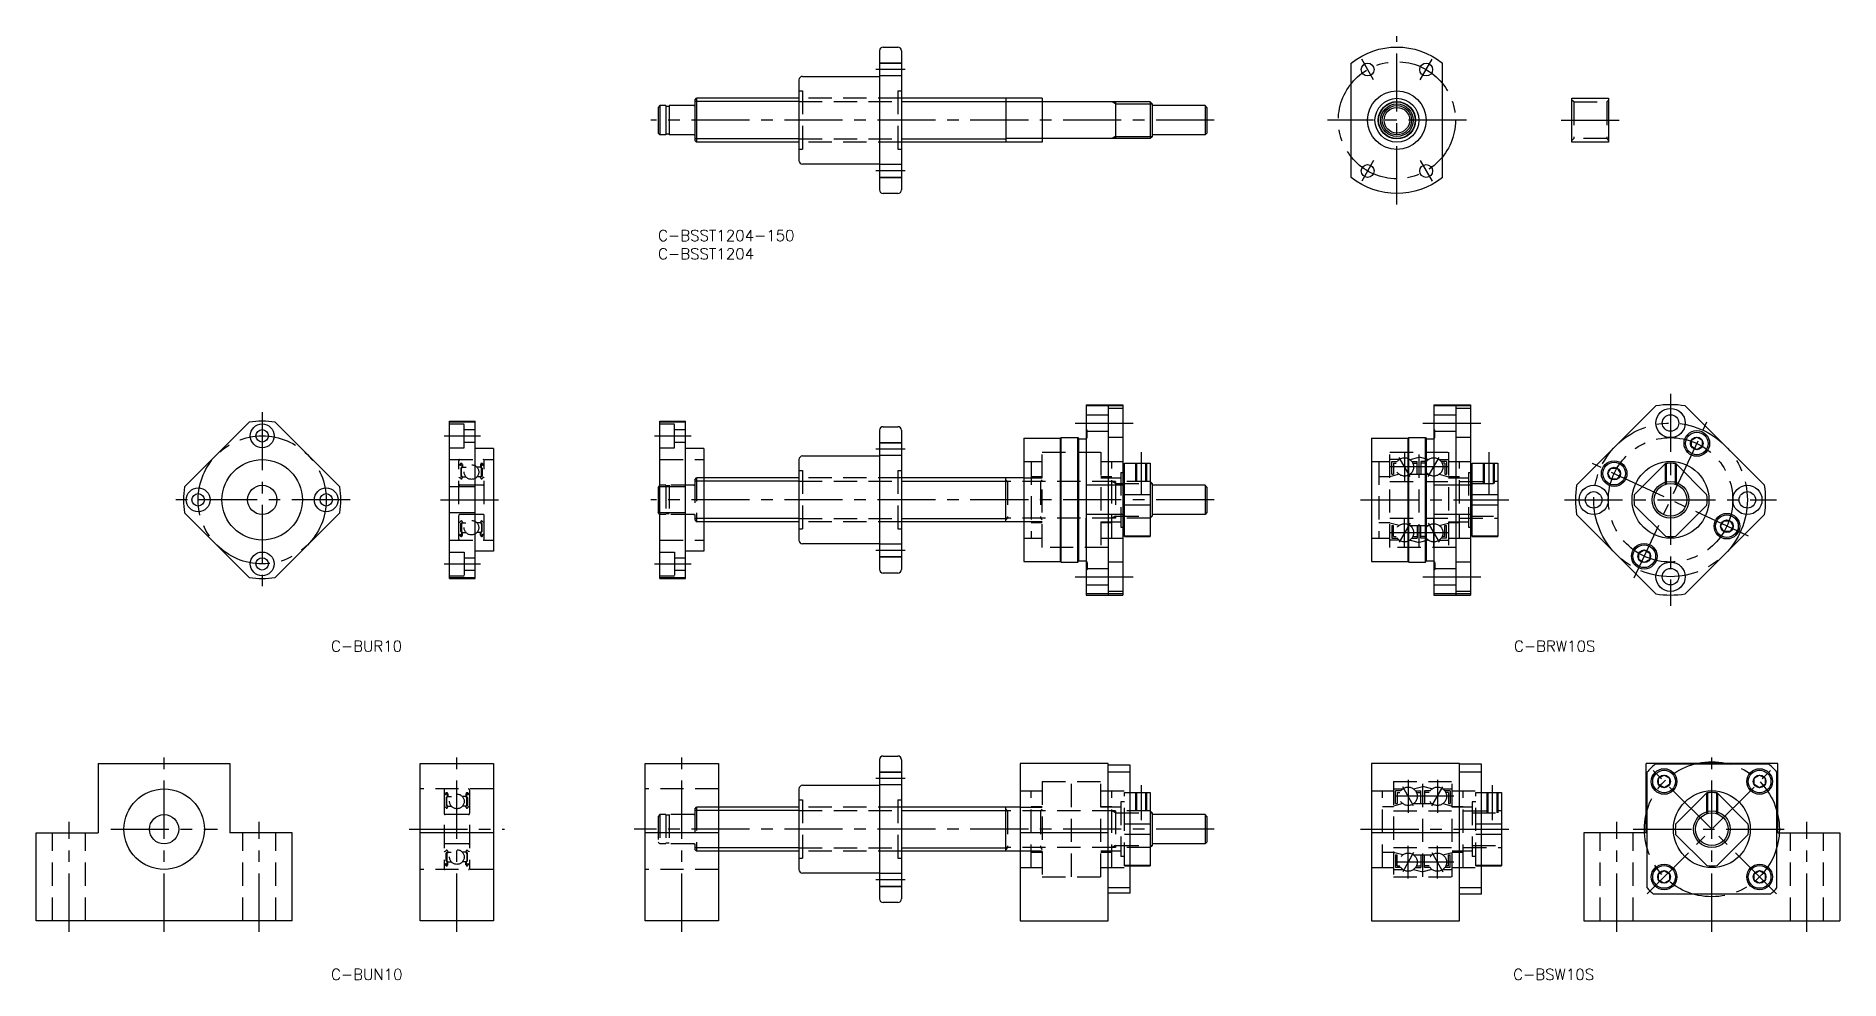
# Model space of a CAD drawing. Extents: x -170 to 323, y -205 to 53.
import ezdxf

# ---------------------------------------------------------------- set-up
doc = ezdxf.new("R2010")
doc.units = 0
doc.header["$LTSCALE"] = 0.5
for name, pattern in [('CENTER', [50.8, 31.75, -6.35, 6.35, -6.35]), ('DASHED', [19.05, 12.7, -6.35]), ('PHANTOM', [63.5, 31.75, -6.35, 6.35, -6.35, 6.35, -6.35])]:
    doc.linetypes.add(name, pattern=pattern)
for name, color, linetype in [('MSM_CENTER', 1, 'CENTER'), ('MSM_CONTINUOUS', 7, 'CONTINUOUS'), ('MSM_DASHED', 4, 'DASHED'), ('MSM_IMAGINARY', 6, 'PHANTOM'), ('MSM_NARROW', 5, 'CONTINUOUS'), ('MSM_PART_NUMBER', 7, 'CONTINUOUS')]:
    doc.layers.add(name, color=color, linetype=linetype)
doc.styles.get("Standard").update_dxf_attribs({"font": 'txt.shx', "height": 3, "bigfont": 'bigfont.shx'})

# ---------------------------------------------------------------- blocks, each defined once
blk = doc.blocks.new('*U48')
at = {"layer": 'MSM_PART_NUMBER'}
blk.add_text('C-BSST1204-150', height=3, dxfattribs=at).set_placement((0, -3))
blk = doc.blocks.new('*U49')
at = {"layer": 'MSM_PART_NUMBER'}
blk.add_text('C-BSST1204', height=3, dxfattribs=at).set_placement((0, -8))
blk = doc.blocks.new('*U50')
at = {"layer": 'MSM_PART_NUMBER'}
blk.add_text('C-BUR10', height=3, dxfattribs=at).set_placement((-89.39, -115.21))
blk = doc.blocks.new('*U51')
at = {"layer": 'MSM_PART_NUMBER'}
blk.add_text('C-BUN10', height=3, dxfattribs=at).set_placement((-89.39, -204.91))
blk = doc.blocks.new('*U52')
at = {"layer": 'MSM_PART_NUMBER'}
blk.add_text('C-BSW10S', height=3, dxfattribs=at).set_placement((233.7, -204.91))
blk = doc.blocks.new('*U53')
at = {"layer": 'MSM_PART_NUMBER'}
blk.add_text('C-BRW10S', height=3, dxfattribs=at).set_placement((233.92, -115.21))

msp = doc.modelspace()

# ---------------------------------------------------------------- linework, layer by layer
at = {"layer": 'MSM_CENTER'}
for p, q in [((201.92, 7), (201.92, 53)), ((195.55, 41.04), (192.3, 46.67)), ((208.3, 41.04), (211.55, 46.67)), ((67.5, 43.86), (59.5, 43.86)), ((152, 30), (-2, 30)), ((220.92, 30), (182.92, 30)), ((246.77, 30), (262.77, 30)), ((67.5, 16.14), (59.5, 16.14)), ((195.55, 18.96), (192.3, 13.33)), ((208.3, 18.96), (211.55, 13.33)), ((276.7, -44.73), (276.7, -102.73)), ((-108.2, -49.73), (-108.2, -97.73)), ((114, -52.73), (130, -52.73)), ((209, -52.73), (225, -52.73)), ((266.77, -95.03), (286.64, -52.43)), ((-58.5, -56.23), (-48.5, -56.23)), ((-1, -56.23), (9, -56.23)), ((67.5, -59.87), (59.5, -59.87)), ((117, -60.73), (117, -68.73)), ((132, -60.73), (132, -72.27)), ((205.5, -67.33), (202.5, -62.13)), ((204, -60.73), (204, -68.73)), ((210.5, -67.33), (213.5, -62.13)), ((212, -60.73), (212, -68.73)), ((227, -60.73), (227, -72.27)), ((298, -83.66), (255.41, -63.8)), ((216, -64.73), (200, -64.73)), ((-84.2, -73.73), (-132.2, -73.73)), ((-59.5, -73.73), (-42.5, -73.73)), ((152, -73.73), (-2, -73.73)), ((192, -73.73), (232.5, -73.73)), ((247.7, -73.73), (305.7, -73.73)), ((117, -86.73), (117, -78.73)), ((204, -86.73), (204, -78.73)), ((212, -86.73), (212, -78.73)), ((216, -82.73), (200, -82.73)), ((205.5, -80.13), (202.5, -85.33)), ((210.5, -80.13), (213.5, -85.33)), ((67.5, -87.59), (59.5, -87.59)), ((-58.5, -91.23), (-48.5, -91.23)), ((-1, -91.23), (9, -91.23)), ((114, -94.73), (130, -94.73)), ((209, -94.73), (225, -94.73)), ((-135, -191.73), (-135, -142.73)), ((-55, -191.73), (-55, -142.73)), ((6.5, -191.73), (6.5, -142.73)), ((288, -191.73), (288, -142.26)), ((305.65, -181.38), (270.35, -146.08)), ((270.35, -181.38), (305.65, -146.08)), ((67.5, -149.87), (59.5, -149.87)), ((132, -151.73), (132, -161.27)), ((206.5, -157.33), (203.5, -152.13)), ((205, -150.23), (205, -159.23)), ((211.5, -157.33), (214.5, -152.13)), ((213, -150.23), (213, -159.23)), ((228, -151.73), (228, -161.27)), ((217.5, -154.73), (200.5, -154.73)), ((-161, -191.73), (-161, -161.73)), ((-109, -191.73), (-109, -161.73)), ((262, -191.73), (262, -161.73)), ((314, -191.73), (314, -161.73)), ((-149.55, -163.73), (-120.45, -163.73)), ((-68, -163.73), (-42, -163.73)), ((152, -163.73), (-6.5, -163.73)), ((192, -163.73), (232.5, -163.73)), ((266.53, -163.73), (309.47, -163.73)), ((206.5, -170.13), (203.5, -175.33)), ((205, -177.23), (205, -168.23)), ((211.5, -170.13), (214.5, -175.33)), ((213, -177.23), (213, -168.23)), ((217.5, -172.73), (200.5, -172.73)), ((67.5, -177.59), (59.5, -177.59))]:
    msp.add_line(p, q, dxfattribs=at)
for centre, radius in [((201.92, 30), 16), ((276.7, -73.73), 21), ((-108.2, -73.73), 17.5), ((276.7, -73.73), 17), ((288, -163.73), 18.45)]:
    msp.add_circle(centre, radius, dxfattribs=at)
at = {"layer": 'MSM_CONTINUOUS', "color": 7}
for p, q in [((61.5, 50), (65.5, 50)), ((60.5, 49), (60.5, 11)), ((66.5, 49), (66.5, 11)), ((38.5, 41), (38.5, 19)), ((39.5, 42), (60.5, 42)), ((60.5, 18), (39.5, 18)), ((65.5, 10), (61.5, 10)), ((61.5, -53.73), (65.5, -53.73)), ((60.5, -54.73), (60.5, -92.73)), ((66.5, -54.73), (66.5, -92.73)), ((38.5, -62.73), (38.5, -84.73)), ((39.5, -61.73), (60.5, -61.73)), ((60.5, -85.73), (39.5, -85.73)), ((65.5, -93.73), (61.5, -93.73)), ((60.5, -144.73), (60.5, -182.73)), ((61.5, -143.73), (65.5, -143.73)), ((66.5, -144.73), (66.5, -182.73)), ((38.5, -152.73), (38.5, -174.73)), ((39.5, -151.73), (60.5, -151.73)), ((60.5, -175.73), (39.5, -175.73)), ((65.5, -183.73), (61.5, -183.73))]:
    msp.add_line(p, q, dxfattribs=at)
at = {"layer": 'MSM_CONTINUOUS'}
for p, q in [((60.5, 45.61), (66.5, 45.61)), ((189.42, 14.39), (189.42, 45.61)), ((214.42, 14.39), (214.42, 45.61)), ((10, 35.5), (10.5, 36)), ((10, 35.5), (10, 24.5)), ((10.5, 36), (10.5, 24)), ((38.5, 36), (10.5, 36)), ((95, 36), (66.5, 36)), ((95, 36), (95, 24)), ((134.5, 35), (95.2, 35)), ((125, 35), (125, 25)), ((134.5, 35), (134.5, 25)), ((135, 34.5), (134.5, 35)), ((249.77, 24), (249.77, 36)), ((249.77, 36), (259.77, 36)), ((259.77, 36), (259.77, 24)), ((0.5, 34), (0, 33.5)), ((0, 33.5), (0, 26.5)), ((0.5, 34), (0.5, 26)), ((2.1, 34), (0.5, 34)), ((2.1, 34), (2.1, 26)), ((3, 33.8), (2.1, 33.8)), ((3, 34), (3, 26)), ((9.8, 34), (3, 34)), ((135, 34.5), (135, 25.5)), ((149.5, 34), (135, 34)), ((149.5, 34), (149.5, 26)), ((150, 33.5), (149.5, 34)), ((150, 33.5), (150, 26.5)), ((0.5, 26), (0, 26.5)), ((2.1, 26), (0.5, 26)), ((3, 26.2), (2.1, 26.2)), ((9.8, 26), (3, 26)), ((134.5, 25), (95.2, 25)), ((135, 25.5), (134.5, 25)), ((149.5, 26), (135, 26)), ((150, 26.5), (149.5, 26)), ((10, 24.5), (10.5, 24)), ((38.5, 24), (10.5, 24)), ((95, 24), (66.5, 24)), ((259.77, 24), (249.77, 24)), ((60.5, 14.39), (66.5, 14.39)), ((117, -47.73), (127, -47.73)), ((117, -47.73), (117, -99.73)), ((127, -48.04), (117, -48.04)), ((123, -47.73), (123, -99.73)), ((127, -47.73), (127, -99.73)), ((212, -47.73), (222, -47.73)), ((212, -47.73), (212, -99.73)), ((222, -48.04), (212, -48.04)), ((218, -47.73), (218, -99.73)), ((222, -47.73), (222, -99.73)), ((251.02, -69.72), (272.7, -48.04)), ((280.71, -48.04), (302.39, -69.72)), ((-129.4, -70.19), (-111.74, -52.53)), ((-86.99, -70.19), (-104.65, -52.53)), ((-57, -95.23), (-57, -52.23)), ((-57, -52.23), (-50, -52.23)), ((-50, -52.53), (-57, -52.53)), ((-50, -95.23), (-50, -52.23)), ((0.5, -95.23), (0.5, -52.23)), ((0.5, -52.23), (7.5, -52.23)), ((7.5, -52.53), (0.5, -52.53)), ((7.5, -95.23), (7.5, -52.23)), ((60.5, -58.12), (66.5, -58.12)), ((100, -56.88), (110, -56.88)), ((100, -56.88), (100, -90.58)), ((110.15, -56.73), (110, -56.88)), ((110, -90.58), (110, -56.88)), ((110.15, -56.73), (114.7, -56.73)), ((110.15, -90.73), (110.15, -56.73)), ((114.7, -56.73), (115, -57.03)), ((114.7, -90.73), (114.7, -56.73)), ((115, -57.03), (116.8, -57.03)), ((115, -90.43), (115, -57.03)), ((195, -56.88), (205, -56.88)), ((195, -56.88), (195, -90.58)), ((205.15, -56.73), (205, -56.88)), ((205, -90.58), (205, -56.88)), ((205.15, -56.73), (209.7, -56.73)), ((205.15, -90.73), (205.15, -56.73)), ((209.7, -56.73), (210, -57.03)), ((209.7, -90.73), (209.7, -56.73)), ((210, -57.03), (211.8, -57.03)), ((210, -90.43), (210, -57.03)), ((282.39, -57.46), (283.89, -56.59)), ((282.39, -59.19), (282.39, -57.46)), ((283.89, -56.59), (285.39, -57.46)), ((285.39, -57.46), (285.39, -59.19)), ((-45, -59.73), (-50, -59.73)), ((-45, -59.73), (-45, -87.73)), ((12.5, -59.73), (7.5, -59.73)), ((12.5, -59.73), (12.5, -87.73)), ((127.5, -63.73), (134.5, -63.73)), ((127.5, -83.73), (127.5, -63.73)), ((134.5, -63.83), (127.5, -63.83)), ((134.5, -63.73), (134.5, -83.73)), ((222.5, -63.73), (229.5, -63.73)), ((222.5, -83.73), (222.5, -63.73)), ((229.5, -63.83), (222.5, -63.83)), ((229.5, -63.73), (229.5, -83.73)), ((275.29, -63.83), (266.81, -72.32)), ((286.6, -72.32), (278.12, -63.83)), ((283.89, -60.06), (282.39, -59.19)), ((285.39, -59.19), (283.89, -60.06)), ((38.5, -67.73), (12.5, -67.73)), ((100, -67.73), (66.5, -67.73)), ((95, -79.73), (95, -67.73)), ((127.5, -66.23), (127, -66.23)), ((135, -69.23), (134.5, -68.73)), ((222.5, -66.23), (222, -66.23)), ((259.57, -66.55), (260.43, -65.05)), ((260.43, -68.05), (259.57, -66.55)), ((260.43, -65.05), (262.16, -65.05)), ((262.16, -68.05), (260.43, -68.05)), ((262.16, -65.05), (263.03, -66.55)), ((263.03, -66.55), (262.16, -68.05)), ((-50, -70.19), (-57, -70.19)), ((0.5, -69.73), (0, -70.23)), ((0, -70.23), (0, -77.23)), ((7.5, -70.19), (0.5, -70.19)), ((127, -69.72), (117, -69.72)), ((134.5, -72.32), (127.5, -72.32)), ((135, -69.23), (135, -78.23)), ((149.5, -69.73), (135, -69.73)), ((149.5, -69.73), (149.5, -77.73)), ((150, -70.23), (149.5, -69.73)), ((150, -70.23), (150, -77.23)), ((222, -69.72), (212, -69.72)), ((229.5, -72.32), (222.5, -72.32)), ((-111.74, -94.94), (-129.4, -77.27)), ((-104.65, -94.94), (-86.99, -77.27)), ((-50, -77.27), (-57, -77.27)), ((0.5, -77.73), (0, -77.23)), ((7.5, -77.27), (0.5, -77.27)), ((127, -77.74), (117, -77.74)), ((134.5, -75.15), (127.5, -75.15)), ((135, -78.23), (134.5, -78.73)), ((149.5, -77.73), (135, -77.73)), ((150, -77.23), (149.5, -77.73)), ((222, -77.74), (212, -77.74)), ((229.5, -75.15), (222.5, -75.15)), ((272.7, -99.42), (251.02, -77.74)), ((275.29, -83.63), (266.81, -75.15)), ((286.6, -75.15), (278.12, -83.63)), ((302.39, -77.74), (280.71, -99.42)), ((38.5, -79.73), (12.5, -79.73)), ((100, -79.73), (66.5, -79.73)), ((127.5, -81.23), (127, -81.23)), ((134.5, -83.63), (127.5, -83.63)), ((127.5, -83.73), (134.5, -83.73)), ((222.5, -81.23), (222, -81.23)), ((229.5, -83.63), (222.5, -83.63)), ((222.5, -83.73), (229.5, -83.73)), ((290.38, -80.92), (291.25, -79.42)), ((291.25, -82.42), (290.38, -80.92)), ((291.25, -79.42), (292.98, -79.42)), ((292.98, -82.42), (291.25, -82.42)), ((292.98, -79.42), (293.84, -80.92)), ((293.84, -80.92), (292.98, -82.42)), ((-45, -87.73), (-50, -87.73)), ((12.5, -87.73), (7.5, -87.73)), ((268.02, -88.27), (269.52, -87.41)), ((268.02, -90), (268.02, -88.27)), ((269.52, -87.41), (271.02, -88.27)), ((271.02, -88.27), (271.02, -90)), ((60.5, -89.34), (66.5, -89.34)), ((100, -90.58), (110, -90.58)), ((110.15, -90.73), (110, -90.58)), ((110.15, -90.73), (114.7, -90.73)), ((114.7, -90.73), (115, -90.43)), ((115, -90.43), (116.8, -90.43)), ((195, -90.58), (205, -90.58)), ((205.15, -90.73), (205, -90.58)), ((205.15, -90.73), (209.7, -90.73)), ((209.7, -90.73), (210, -90.43)), ((210, -90.43), (211.8, -90.43)), ((269.52, -90.87), (268.02, -90)), ((271.02, -90), (269.52, -90.87)), ((-57, -94.94), (-50, -94.94)), ((-57, -95.23), (-50, -95.23)), ((0.5, -94.94), (7.5, -94.94)), ((0.5, -95.23), (7.5, -95.23)), ((127, -99.42), (117, -99.42)), ((117, -99.73), (127, -99.73)), ((222, -99.42), (212, -99.42)), ((212, -99.73), (222, -99.73)), ((-153, -145.73), (-153, -164.73)), ((-153, -145.73), (-117, -145.73)), ((-117, -145.73), (-117, -164.73)), ((-65, -188.73), (-65, -145.73)), ((-65, -145.73), (-45, -145.73)), ((-45, -145.73), (-45, -188.73)), ((-3.5, -188.73), (-3.5, -145.73)), ((-3.5, -145.73), (16.5, -145.73)), ((16.5, -145.73), (16.5, -188.73)), ((99, -145.73), (99, -188.73)), ((123, -145.73), (99, -145.73)), ((123, -188.73), (123, -145.73)), ((129, -146.23), (123, -146.23)), ((129, -181.23), (129, -146.23)), ((195, -145.73), (195, -188.73)), ((219, -145.73), (195, -145.73)), ((219, -188.73), (219, -145.73)), ((225, -145.98), (219, -145.98)), ((225, -181.48), (225, -145.98)), ((306, -145.73), (270, -145.73)), ((270, -164.73), (270, -145.73)), ((303.6, -145.98), (272.49, -145.98)), ((306, -164.73), (306, -145.73)), ((60.5, -148.12), (66.5, -148.12)), ((129, -148.15), (123, -148.15)), ((225, -148.15), (219, -148.15)), ((270.29, -179.71), (270.29, -148.15)), ((273.45, -149.82), (274.95, -148.95)), ((273.45, -151.55), (273.45, -149.82)), ((274.95, -152.42), (273.45, -151.55)), ((274.95, -148.95), (276.45, -149.82)), ((276.45, -151.55), (274.95, -152.42)), ((276.45, -149.82), (276.45, -151.55)), ((299.55, -149.82), (301.05, -148.95)), ((299.55, -151.55), (299.55, -149.82)), ((301.05, -152.42), (299.55, -151.55)), ((301.05, -148.95), (302.55, -149.82)), ((302.55, -151.55), (301.05, -152.42)), ((302.55, -149.82), (302.55, -151.55)), ((305.79, -179.71), (305.79, -148.15)), ((38.5, -157.73), (16.5, -157.73)), ((99, -157.73), (66.5, -157.73)), ((95, -169.73), (95, -157.73)), ((129, -153.73), (134.5, -153.73)), ((134.5, -153.83), (129, -153.83)), ((134.5, -153.73), (134.5, -173.73)), ((225, -153.73), (230.5, -153.73)), ((230.5, -153.83), (225, -153.83)), ((230.5, -153.73), (230.5, -173.73)), ((286.59, -153.83), (278.1, -162.32)), ((297.9, -162.32), (289.41, -153.83)), ((134.5, -162.32), (129, -162.32)), ((135, -159.23), (134.5, -158.73)), ((135, -159.23), (135, -168.23)), ((149.5, -159.73), (135, -159.73)), ((149.5, -159.73), (149.5, -167.73)), ((150, -160.23), (149.5, -159.73)), ((150, -160.23), (150, -167.23)), ((230.5, -162.32), (225, -162.32)), ((-170, -188.73), (-170, -164.73)), ((-100, -188.73), (-100, -164.73)), ((-45, -164.73), (-65, -164.73)), ((16.5, -164.73), (-3.5, -164.73)), ((123, -164.73), (99, -164.73)), ((134.5, -165.15), (129, -165.15)), ((150, -167.23), (149.5, -167.73)), ((219, -164.73), (195, -164.73)), ((230.5, -165.15), (225, -165.15)), ((253, -164.73), (253, -188.73)), ((270, -164.73), (253, -164.73)), ((286.59, -173.63), (278.1, -165.15)), ((297.9, -165.15), (289.41, -173.63)), ((306, -164.73), (323, -164.73)), ((323, -164.73), (323, -188.73)), ((38.5, -169.73), (16.5, -169.73)), ((99, -169.73), (66.5, -169.73)), ((135, -168.23), (134.5, -168.73)), ((149.5, -167.73), (135, -167.73)), ((134.5, -173.63), (129, -173.63)), ((129, -173.73), (134.5, -173.73)), ((230.5, -173.63), (225, -173.63)), ((225, -173.73), (230.5, -173.73)), ((273.45, -175.91), (274.95, -175.05)), ((273.45, -177.64), (273.45, -175.91)), ((274.95, -175.05), (276.45, -175.91)), ((276.45, -175.91), (276.45, -177.64)), ((299.55, -175.91), (301.05, -175.05)), ((299.55, -177.64), (299.55, -175.91)), ((301.05, -175.05), (302.55, -175.91)), ((302.55, -175.91), (302.55, -177.64)), ((60.5, -179.34), (66.5, -179.34)), ((129, -179.71), (123, -179.71)), ((129, -181.23), (123, -181.23)), ((225, -179.71), (219, -179.71)), ((225, -181.48), (219, -181.48)), ((304.05, -181.48), (272.04, -181.48)), ((274.95, -178.51), (273.45, -177.64)), ((276.45, -177.64), (274.95, -178.51)), ((301.05, -178.51), (299.55, -177.64)), ((302.55, -177.64), (301.05, -178.51)), ((-100, -188.73), (-170, -188.73)), ((-45, -188.73), (-65, -188.73)), ((16.5, -188.73), (-3.5, -188.73)), ((99, -188.73), (123, -188.73)), ((195, -188.73), (219, -188.73)), ((253, -188.73), (323, -188.73))]:
    msp.add_line(p, q, dxfattribs=at)
for points in [[(-170, -164.73), (-153, -164.73)], [(-100, -164.73), (-117, -164.73)]]:
    msp.add_lwpolyline(points, dxfattribs=at)
for centre, radius in [((193.92, 43.86), 1.75), ((209.92, 43.86), 1.75), ((201.92, 30), 8), ((201.92, 30), 6), ((201.92, 30), 5), ((201.92, 30), 4), ((201.92, 30), 3.5), ((193.92, 16.14), 1.75), ((209.92, 16.14), 1.75), ((276.7, -52.73), 4), ((-108.2, -56.23), 3.25), ((276.7, -52.73), 2.25), ((-108.2, -56.23), 1.7), ((283.89, -58.32), 3.5), ((283.89, -58.32), 3.1), ((283.89, -58.32), 1.73), ((-108.2, -73.73), 11), ((261.3, -66.55), 3.5), ((261.3, -66.55), 3.1), ((276.7, -73.73), 10.5), ((261.3, -66.55), 1.73), ((-125.7, -73.73), 3.25), ((-125.7, -73.73), 1.7), ((-108.2, -73.73), 4), ((-90.7, -73.73), 3.25), ((-90.7, -73.73), 1.7), ((255.7, -73.73), 4), ((255.7, -73.73), 2.25), ((276.7, -73.73), 4.46), ((297.7, -73.73), 4), ((297.7, -73.73), 2.25), ((292.11, -80.92), 3.5), ((292.11, -80.92), 3.1), ((292.11, -80.92), 1.73), ((-108.2, -91.23), 3.25), ((269.52, -89.14), 3.5), ((269.52, -89.14), 3.1), ((269.52, -89.14), 1.73), ((-108.2, -91.23), 1.7), ((276.7, -94.73), 4), ((276.7, -94.73), 2.25), ((274.95, -150.69), 3.5), ((274.95, -150.69), 3.1), ((301.05, -150.69), 3.5), ((301.05, -150.69), 3.1), ((-135, -163.73), 11), ((274.95, -150.69), 1.73), ((301.05, -150.69), 1.73), ((288, -163.73), 10.5), ((-135, -163.73), 4), ((288, -163.73), 4.46), ((274.95, -176.78), 3.5), ((274.95, -176.78), 3.1), ((274.95, -176.78), 1.73), ((301.05, -176.78), 3.5), ((301.05, -176.78), 3.1), ((301.05, -176.78), 1.73)]:
    msp.add_circle(centre, radius, dxfattribs=at)
at = {"layer": 'MSM_CONTINUOUS', "color": 7}
for centre, start, end in [((61.5, 49), 90, 180), ((65.5, 49), 0, 90), ((39.5, 41), 90, 180), ((39.5, 19), 180, 270), ((61.5, 11), 180, 270), ((65.5, 11), 270, 0), ((61.5, -54.73), 90, 180), ((65.5, -54.73), 0, 90), ((39.5, -62.73), 90, 180), ((39.5, -84.73), 180, 270), ((61.5, -92.73), 180, 270), ((65.5, -92.73), 270, 0), ((61.5, -144.73), 90, 180), ((65.5, -144.73), 0, 90), ((39.5, -152.73), 90, 180), ((39.5, -174.73), 180, 270), ((61.5, -182.73), 180, 270), ((65.5, -182.73), 270, 0)]:
    msp.add_arc(centre, 1, start, end, dxfattribs=at)
at = {"layer": 'MSM_CONTINUOUS', "extrusion": (-1e-16, -1e-16, -1)}
for start, end in [(51.3178, 128.6822), (231.3178, 308.6822)]:
    msp.add_arc((-201.92, 30), 20, start, end, dxfattribs=at)
at = {"layer": 'MSM_CONTINUOUS'}
for centre, radius, start, end in [((95.2, 35.2), 0.2, 180, 270), ((9.8, 34.2), 0.2, 270, 0), ((9.8, 25.8), 0.2, 0, 90), ((95.2, 24.8), 0.2, 90, 180), ((276.7, -73.73), 26, 81.1289, 98.8711), ((-108.2, -73.73), 21.5, 80.516, 99.484), ((116.8, -56.53), 0.5, 270, 293.5959), ((211.8, -56.53), 0.5, 270, 293.5959), ((276.7, -73.73), 10, 81.8699, 98.1301), ((-108.2, -73.73), 21.5, 170.516, 189.484), ((-108.2, -73.73), 21.5, 350.516, 9.484), ((276.7, -73.73), 26, 171.1289, 188.8711), ((276.7, -73.73), 10, 171.8699, 188.1301), ((276.7, -73.73), 10, 351.8699, 8.1301), ((276.7, -73.73), 26, 351.1289, 8.8711), ((276.7, -73.73), 10, 261.8699, 278.1301), ((116.8, -90.93), 0.5, 66.4041, 90), ((211.8, -90.93), 0.5, 66.4041, 90), ((-108.2, -73.73), 21.5, 260.516, 279.484), ((276.7, -73.73), 26, 261.1289, 278.8711), ((288.04, -163.93), 23.75, 130.9039, 138.3629), ((288.04, -163.93), 23.75, 41.6371, 49.0961), ((288, -163.73), 10, 81.8699, 98.1301), ((288, -163.73), 10, 171.8699, 188.1301), ((288, -163.73), 10, 351.8699, 8.1301), ((288, -163.73), 10, 261.8699, 278.1301), ((288.04, -163.93), 23.75, 221.6371, 227.6402), ((288.04, -163.93), 23.75, 312.3598, 318.3629)]:
    msp.add_arc(centre, radius, start, end, dxfattribs=at)
at = {"layer": 'MSM_DASHED'}
for p, q in [((66.5, 45.61), (60.5, 45.61)), ((66.5, 42.11), (60.5, 42.11)), ((38.5, 38), (39.5, 38)), ((66.5, 36), (38.5, 36)), ((38.5, 35.1), (66.5, 35.1)), ((39.5, 38), (39.5, 22)), ((65.5, 38), (66.5, 38)), ((65.5, 38), (65.5, 22)), ((250.27, 35), (249.77, 35.5)), ((250.27, 35), (259.27, 35)), ((250.27, 35), (250.27, 25)), ((259.27, 35), (259.77, 35.5)), ((259.27, 35), (259.27, 25)), ((38.5, 24.9), (66.5, 24.9)), ((250.27, 25), (249.77, 24.5)), ((259.27, 25), (250.27, 25)), ((259.27, 25), (259.77, 24.5)), ((66.5, 24), (38.5, 24)), ((39.5, 22), (38.5, 22)), ((66.5, 22), (65.5, 22)), ((66.5, 17.89), (60.5, 17.89)), ((66.5, 14.39), (60.5, 14.39)), ((127, -48.73), (123, -48.73)), ((222, -48.73), (218, -48.73)), ((-57, -52.98), (-53, -52.98)), ((-53, -59.48), (-53, -52.98)), ((0.5, -52.98), (4.5, -52.98)), ((4.5, -59.48), (4.5, -52.98)), ((117, -50.48), (123, -50.48)), ((212, -50.48), (218, -50.48)), ((-53, -54.53), (-50, -54.53)), ((-53, -57.93), (-50, -57.93)), ((4.5, -54.53), (7.5, -54.53)), ((4.5, -57.93), (7.5, -57.93)), ((66.5, -58.12), (60.5, -58.12)), ((117, -54.43), (117.3, -54.73)), ((117.3, -56.53), (117.3, -54.73)), ((117.3, -54.98), (123, -54.98)), ((127, -56.73), (123, -56.73)), ((212, -54.43), (212.3, -54.73)), ((212.3, -56.53), (212.3, -54.73)), ((212.3, -54.98), (218, -54.98)), ((222, -56.73), (218, -56.73)), ((-57, -59.48), (-53, -59.48)), ((-57, -62.73), (-45, -62.73)), ((-54.5, -84.43), (-54.5, -63.03)), ((-54.5, -63.98), (-54.4, -64.08)), ((-54.4, -64.08), (-54.17, -64.08)), ((-54.17, -64.08), (-54.06, -63.9)), ((-54.05, -64.15), (-53.94, -63.96)), ((-53.63, -64.05), (-53.63, -64.78)), ((-53.5, -64.05), (-53.5, -64.84)), ((-48.5, -64.05), (-48.5, -64.84)), ((-48.37, -64.05), (-48.37, -64.78)), ((-47.95, -64.15), (-48.06, -63.96)), ((-47.83, -64.08), (-47.94, -63.9)), ((-47.6, -64.08), (-47.83, -64.08)), ((-47.5, -63.98), (-47.6, -64.08)), ((-47.5, -84.43), (-47.5, -63.03)), ((0.5, -59.48), (4.5, -59.48)), ((0.5, -62.73), (12.5, -62.73)), ((66.5, -61.62), (60.5, -61.62)), ((100, -63.23), (105, -63.23)), ((102, -63.23), (102, -84.23)), ((105, -60.73), (123, -60.73)), ((105, -86.73), (105, -60.73)), ((121, -60.73), (121, -86.73)), ((121, -63.23), (127, -63.23)), ((124, -84.23), (124, -63.23)), ((130.5, -63.73), (130.5, -68.73)), ((130.77, -63.73), (130.77, -68.73)), ((133.23, -63.73), (133.23, -68.73)), ((133.5, -63.73), (133.5, -68.73)), ((195, -63.23), (200, -63.23)), ((197, -63.23), (197, -84.23)), ((200, -60.73), (218, -60.73)), ((200, -86.73), (200, -60.73)), ((202.5, -62.73), (200, -62.73)), ((200.5, -63.23), (202, -63.23)), ((200.5, -66.73), (200.5, -63.23)), ((201, -63.73), (201, -66.73)), ((201, -63.73), (201.71, -63.73)), ((205.5, -62.73), (208, -62.06)), ((206, -63.23), (207.5, -63.23)), ((206.29, -63.73), (207.5, -63.73)), ((207.5, -66.73), (207.5, -63.23)), ((208, -86.73), (208, -60.73)), ((210.5, -62.73), (208, -62.06)), ((208.5, -63.23), (208.5, -66.73)), ((210, -63.23), (208.5, -63.23)), ((209.71, -63.73), (208.5, -63.73)), ((213.5, -62.73), (216, -62.73)), ((215.5, -63.23), (214, -63.23)), ((215, -63.73), (214.29, -63.73)), ((215, -63.73), (215, -66.73)), ((215.5, -63.23), (215.5, -66.73)), ((216, -60.73), (216, -86.73)), ((216, -63.23), (222, -63.23)), ((219, -84.23), (219, -63.23)), ((225.5, -63.73), (225.5, -69.27)), ((225.77, -63.73), (225.77, -69.27)), ((228.23, -63.73), (228.23, -69.27)), ((228.5, -63.73), (228.5, -69.27)), ((275.2, -63.92), (275.2, -69.53)), ((275.48, -63.81), (275.48, -69.45)), ((277.93, -63.81), (277.93, -69.45)), ((278.2, -63.92), (278.2, -69.53)), ((-54.5, -67.73), (-54.4, -67.63)), ((-54.4, -67.63), (-54.17, -67.63)), ((-54.17, -67.63), (-53.95, -67.89)), ((-54.12, -64.26), (-54, -64.33)), ((-53.94, -64.21), (-54.05, -64.15)), ((-54, -64.33), (-53.94, -64.21)), ((-53.63, -64.78), (-53.9, -65.05)), ((-53.9, -65.05), (-53.9, -67.23)), ((-53.5, -64.84), (-53.77, -65.1)), ((-53.77, -67.23), (-53.77, -65.1)), ((-53.57, -67.23), (-53.77, -67.23)), ((-53.77, -67.37), (-53.57, -67.37)), ((-53.57, -67.37), (-53.57, -67.23)), ((-53.57, -67.81), (-53.46, -67.53)), ((-53.5, -64.68), (-53.4, -64.78)), ((-53.46, -67.53), (-53.36, -67.43)), ((-53.4, -64.78), (-52.48, -64.78)), ((-53.36, -67.43), (-52.52, -67.43)), ((-48.6, -64.78), (-49.52, -64.78)), ((-48.64, -67.43), (-49.48, -67.43)), ((-48.54, -67.53), (-48.64, -67.43)), ((-48.5, -64.68), (-48.6, -64.78)), ((-48.43, -67.81), (-48.54, -67.53)), ((-48.5, -64.84), (-48.23, -65.1)), ((-48.43, -67.37), (-48.43, -67.23)), ((-48.43, -67.23), (-48.23, -67.23)), ((-48.23, -67.37), (-48.43, -67.37)), ((-48.37, -64.78), (-48.1, -65.05)), ((-48.23, -67.23), (-48.23, -65.1)), ((-48.1, -65.05), (-48.1, -67.23)), ((-48.06, -64.21), (-47.95, -64.15)), ((-48, -64.33), (-48.06, -64.21)), ((-47.83, -67.63), (-48.05, -67.89)), ((-47.88, -64.26), (-48, -64.33)), ((-47.6, -67.63), (-47.83, -67.63)), ((-47.5, -67.73), (-47.6, -67.63)), ((10, -68.23), (10.5, -67.73)), ((10, -68.23), (10, -79.23)), ((12.5, -68.63), (10, -68.63)), ((10.5, -67.73), (10.5, -79.73)), ((12.5, -67.73), (10.5, -67.73)), ((38.5, -65.73), (39.5, -65.73)), ((66.5, -67.73), (38.5, -67.73)), ((38.5, -68.63), (66.5, -68.63)), ((39.5, -65.73), (39.5, -81.73)), ((65.5, -65.73), (66.5, -65.73)), ((65.5, -65.73), (65.5, -81.73)), ((95.5, -68.73), (95, -68.23)), ((134.5, -68.73), (95.2, -68.73)), ((95.5, -68.73), (95.5, -78.73)), ((100, -67.73), (105, -67.73)), ((105, -67.48), (102, -67.48)), ((104.5, -68.73), (105, -68.23)), ((104.5, -68.73), (104.5, -78.73)), ((124, -67.48), (121, -67.48)), ((121, -67.73), (126.5, -67.73)), ((125, -69.27), (124.06, -68.73)), ((125, -68.73), (125, -78.73)), ((126.5, -66.23), (126.5, -81.23)), ((126.5, -66.23), (127, -66.23)), ((200, -67.48), (197, -67.48)), ((202.5, -66.73), (200, -67.4)), ((200, -68.73), (225.5, -68.73)), ((200.5, -66.73), (201, -66.73)), ((205.5, -66.73), (210.5, -66.73)), ((213.5, -66.73), (216, -67.4)), ((215, -66.73), (215.5, -66.73)), ((219, -67.48), (216, -67.48)), ((216, -67.73), (221.5, -67.73)), ((221.5, -66.23), (221.5, -81.23)), ((221.5, -66.23), (222, -66.23)), ((229.5, -68.73), (228.5, -68.73)), ((-47.8, -69.73), (-54.2, -69.73)), ((2.1, -69.73), (0.5, -69.73)), ((2.1, -69.73), (2.1, -77.73)), ((3, -69.93), (2.1, -69.93)), ((3, -69.73), (3, -77.73)), ((9.8, -69.73), (3, -69.73)), ((125, -69.27), (134.5, -69.27)), ((222, -69.27), (229.5, -69.27)), ((-47.8, -77.73), (-54.2, -77.73)), ((2.1, -77.73), (0.5, -77.73)), ((3, -77.53), (2.1, -77.53)), ((9.8, -77.73), (3, -77.73)), ((12.5, -78.83), (10, -78.83)), ((38.5, -78.83), (66.5, -78.83)), ((95.5, -78.73), (95, -79.23)), ((134.5, -78.73), (95.2, -78.73)), ((104.5, -78.73), (105, -79.23)), ((125, -78.19), (124.06, -78.73)), ((125, -78.19), (134.5, -78.19)), ((200, -78.73), (229.5, -78.73)), ((222, -78.19), (229.5, -78.19)), ((-54.5, -79.73), (-54.4, -79.83)), ((-54.5, -83.48), (-54.4, -83.38)), ((-54.4, -79.83), (-54.17, -79.83)), ((-54.4, -83.38), (-54.17, -83.38)), ((-54.17, -79.83), (-53.95, -79.57)), ((-54.17, -83.38), (-54.06, -83.57)), ((-54.12, -83.2), (-54, -83.13)), ((-53.94, -83.25), (-54.05, -83.31)), ((-54.05, -83.31), (-53.94, -83.5)), ((-54, -83.13), (-53.94, -83.25)), ((-53.9, -82.41), (-53.9, -80.23)), ((-53.63, -82.68), (-53.9, -82.41)), ((-53.77, -80.1), (-53.57, -80.1)), ((-53.77, -80.23), (-53.77, -82.36)), ((-53.57, -80.23), (-53.77, -80.23)), ((-53.5, -82.63), (-53.77, -82.36)), ((-53.63, -83.42), (-53.63, -82.68)), ((-53.57, -79.65), (-53.46, -79.94)), ((-53.57, -80.1), (-53.57, -80.23)), ((-53.5, -83.42), (-53.5, -82.63)), ((-53.5, -82.78), (-53.4, -82.68)), ((-53.46, -79.94), (-53.36, -80.03)), ((-53.4, -82.68), (-52.48, -82.68)), ((-53.36, -80.03), (-52.52, -80.03)), ((-48.6, -82.68), (-49.52, -82.68)), ((-48.64, -80.03), (-49.48, -80.03)), ((-48.54, -79.94), (-48.64, -80.03)), ((-48.5, -82.78), (-48.6, -82.68)), ((-48.43, -79.65), (-48.54, -79.94)), ((-48.5, -82.63), (-48.23, -82.36)), ((-48.5, -83.42), (-48.5, -82.63)), ((-48.43, -80.1), (-48.43, -80.23)), ((-48.23, -80.1), (-48.43, -80.1)), ((-48.43, -80.23), (-48.23, -80.23)), ((-48.37, -82.68), (-48.1, -82.41)), ((-48.37, -83.42), (-48.37, -82.68)), ((-48.23, -80.23), (-48.23, -82.36)), ((-48.1, -82.41), (-48.1, -80.23)), ((-48, -83.13), (-48.06, -83.25)), ((-48.06, -83.25), (-47.95, -83.31)), ((-47.95, -83.31), (-48.06, -83.5)), ((-47.83, -79.83), (-48.05, -79.57)), ((-47.88, -83.2), (-48, -83.13)), ((-47.83, -83.38), (-47.94, -83.57)), ((-47.6, -79.83), (-47.83, -79.83)), ((-47.6, -83.38), (-47.83, -83.38)), ((-47.5, -79.73), (-47.6, -79.83)), ((-47.5, -83.48), (-47.6, -83.38)), ((10, -79.23), (10.5, -79.73)), ((12.5, -79.73), (10.5, -79.73)), ((66.5, -79.73), (38.5, -79.73)), ((39.5, -81.73), (38.5, -81.73)), ((66.5, -81.73), (65.5, -81.73)), ((105, -79.73), (100, -79.73)), ((105, -79.98), (102, -79.98)), ((121, -79.73), (126.5, -79.73)), ((124, -79.98), (121, -79.98)), ((126.5, -81.23), (127, -81.23)), ((200, -79.98), (197, -79.98)), ((202.5, -80.73), (200, -80.06)), ((200.5, -80.73), (201, -80.73)), ((200.5, -80.73), (200.5, -84.23)), ((201, -83.73), (201, -80.73)), ((201, -83.73), (201.71, -83.73)), ((205.5, -80.73), (210.5, -80.73)), ((206.29, -83.73), (207.5, -83.73)), ((207.5, -80.73), (207.5, -84.23)), ((208.5, -84.23), (208.5, -80.73)), ((209.71, -83.73), (208.5, -83.73)), ((213.5, -80.73), (216, -80.06)), ((215, -83.73), (214.29, -83.73)), ((215, -83.73), (215, -80.73)), ((215, -80.73), (215.5, -80.73)), ((215.5, -84.23), (215.5, -80.73)), ((216, -79.73), (221.5, -79.73)), ((219, -79.98), (216, -79.98)), ((221.5, -81.23), (222, -81.23)), ((-57, -84.73), (-45, -84.73)), ((-57, -87.98), (-53, -87.98)), ((-53, -87.98), (-53, -94.48)), ((0.5, -84.73), (12.5, -84.73)), ((0.5, -87.98), (4.5, -87.98)), ((4.5, -87.98), (4.5, -94.48)), ((66.5, -85.84), (60.5, -85.84)), ((100, -84.23), (105, -84.23)), ((123, -86.73), (105, -86.73)), ((121, -84.23), (127, -84.23)), ((195, -84.23), (200, -84.23)), ((202.5, -84.73), (200, -84.73)), ((218, -86.73), (200, -86.73)), ((200.5, -84.23), (202, -84.23)), ((205.5, -84.73), (208, -85.4)), ((206, -84.23), (207.5, -84.23)), ((210.5, -84.73), (208, -85.4)), ((210, -84.23), (208.5, -84.23)), ((213.5, -84.73), (216, -84.73)), ((215.5, -84.23), (214, -84.23)), ((216, -84.23), (222, -84.23)), ((-53, -89.53), (-50, -89.53)), ((-53, -92.93), (-50, -92.93)), ((4.5, -89.53), (7.5, -89.53)), ((4.5, -92.93), (7.5, -92.93)), ((66.5, -89.34), (60.5, -89.34)), ((117, -93.03), (117.3, -92.73)), ((117.3, -90.93), (117.3, -92.73)), ((117.3, -92.48), (123, -92.48)), ((127, -90.73), (123, -90.73)), ((212, -93.03), (212.3, -92.73)), ((212.3, -90.93), (212.3, -92.73)), ((212.3, -92.48), (218, -92.48)), ((222, -90.73), (218, -90.73)), ((-57, -94.48), (-53, -94.48)), ((0.5, -94.48), (4.5, -94.48)), ((117, -96.98), (123, -96.98)), ((212, -96.98), (218, -96.98)), ((127, -98.73), (123, -98.73)), ((222, -98.73), (218, -98.73)), ((-45, -152.73), (-65, -152.73)), ((16.5, -152.73), (-3.5, -152.73)), ((66.5, -148.12), (60.5, -148.12)), ((66.5, -151.62), (60.5, -151.62)), ((105, -150.73), (105, -176.73)), ((105, -150.73), (123, -150.73)), ((113, -176.73), (113, -150.73)), ((121, -176.73), (121, -150.73)), ((201, -150.73), (201, -176.73)), ((201, -150.73), (219, -150.73)), ((201, -152.73), (203.5, -152.73)), ((206.5, -152.73), (209, -152.06)), ((209, -176.73), (209, -150.73)), ((211.5, -152.73), (209, -152.06)), ((214.5, -152.73), (217, -152.73)), ((217, -176.73), (217, -150.73)), ((-58.5, -153.03), (-58.5, -174.43)), ((-58.5, -153.98), (-58.4, -154.08)), ((-58.5, -157.73), (-58.4, -157.63)), ((-58.4, -154.08), (-58.17, -154.08)), ((-58.4, -157.63), (-58.17, -157.63)), ((-58.17, -154.08), (-58.06, -153.9)), ((-58.17, -157.63), (-57.95, -157.89)), ((-58.12, -154.26), (-58, -154.33)), ((-58.05, -154.15), (-57.94, -153.96)), ((-57.94, -154.21), (-58.05, -154.15)), ((-58, -154.33), (-57.94, -154.21)), ((-57.63, -154.78), (-57.9, -155.05)), ((-57.9, -155.05), (-57.9, -157.23)), ((-57.5, -154.84), (-57.77, -155.1)), ((-57.77, -157.23), (-57.77, -155.1)), ((-57.57, -157.23), (-57.77, -157.23)), ((-57.77, -157.37), (-57.57, -157.37)), ((-57.63, -154.05), (-57.63, -154.78)), ((-57.58, -157.84), (-57.46, -157.53)), ((-57.57, -157.37), (-57.57, -157.23)), ((-57.5, -154.05), (-57.5, -154.84)), ((-57.5, -154.68), (-57.4, -154.78)), ((-57.46, -157.53), (-57.36, -157.43)), ((-57.4, -154.78), (-56.48, -154.78)), ((-57.36, -157.43), (-56.52, -157.43)), ((-52.6, -154.78), (-53.52, -154.78)), ((-52.64, -157.43), (-53.48, -157.43)), ((-52.54, -157.53), (-52.64, -157.43)), ((-52.5, -154.68), (-52.6, -154.78)), ((-52.42, -157.84), (-52.54, -157.53)), ((-52.5, -154.05), (-52.5, -154.84)), ((-52.5, -154.84), (-52.23, -155.1)), ((-52.43, -157.37), (-52.43, -157.23)), ((-52.43, -157.23), (-52.23, -157.23)), ((-52.23, -157.37), (-52.43, -157.37)), ((-52.37, -154.05), (-52.37, -154.78)), ((-52.37, -154.78), (-52.1, -155.05)), ((-52.23, -157.23), (-52.23, -155.1)), ((-52.1, -155.05), (-52.1, -157.23)), ((-51.95, -154.15), (-52.06, -153.96)), ((-52.06, -154.21), (-51.95, -154.15)), ((-52, -154.33), (-52.06, -154.21)), ((-51.83, -157.63), (-52.05, -157.89)), ((-51.88, -154.26), (-52, -154.33)), ((-51.83, -154.08), (-51.94, -153.9)), ((-51.6, -154.08), (-51.83, -154.08)), ((-51.6, -157.63), (-51.83, -157.63)), ((-51.5, -153.98), (-51.6, -154.08)), ((-51.5, -157.73), (-51.6, -157.63)), ((-51.5, -153.03), (-51.5, -174.43)), ((10, -158.23), (10.5, -157.73)), ((10.5, -157.73), (10.5, -169.73)), ((16.5, -157.73), (10.5, -157.73)), ((38.5, -155.73), (39.5, -155.73)), ((66.5, -157.73), (38.5, -157.73)), ((39.5, -155.73), (39.5, -171.73)), ((65.5, -155.73), (66.5, -155.73)), ((65.5, -155.73), (65.5, -171.73)), ((99, -153.23), (105, -153.23)), ((99, -157.73), (105, -157.73)), ((102, -174.23), (102, -153.23)), ((102, -157.48), (105, -157.48)), ((121, -153.23), (129, -153.23)), ((121, -157.48), (124, -157.48)), ((126.5, -157.73), (121, -157.73)), ((124, -174.23), (124, -153.23)), ((126.5, -156.23), (126.5, -171.23)), ((127.5, -156.23), (126.5, -156.23)), ((127.5, -173.73), (127.5, -153.73)), ((127.5, -153.73), (129, -153.73)), ((129, -153.83), (127.5, -153.83)), ((130.5, -153.73), (130.5, -158.73)), ((130.77, -153.73), (130.77, -158.73)), ((133.23, -153.73), (133.23, -158.73)), ((133.5, -153.73), (133.5, -158.73)), ((195, -153.23), (201, -153.23)), ((198, -174.23), (198, -153.23)), ((198, -157.48), (201, -157.48)), ((203.5, -156.73), (201, -157.4)), ((203, -153.23), (201.5, -153.23)), ((201.5, -156.73), (201.5, -153.23)), ((201.5, -156.73), (202, -156.73)), ((202, -153.73), (202, -156.73)), ((202, -153.73), (202.71, -153.73)), ((206.5, -156.73), (211.5, -156.73)), ((207, -153.23), (208.5, -153.23)), ((207.29, -153.73), (208.5, -153.73)), ((208.5, -156.73), (208.5, -153.23)), ((209.5, -153.23), (209.5, -156.73)), ((211, -153.23), (209.5, -153.23)), ((210.71, -153.73), (209.5, -153.73)), ((214.5, -156.73), (217, -157.4)), ((216.5, -153.23), (215, -153.23)), ((216, -153.73), (215.29, -153.73)), ((216, -153.73), (216, -156.73)), ((216, -156.73), (216.5, -156.73)), ((216.5, -153.23), (216.5, -156.73)), ((217, -153.23), (225, -153.23)), ((217, -157.48), (220, -157.48)), ((222.5, -157.73), (217, -157.73)), ((220, -174.23), (220, -153.23)), ((222.5, -156.23), (222.5, -171.23)), ((223.5, -156.23), (222.5, -156.23)), ((223.5, -173.73), (223.5, -153.73)), ((223.5, -153.73), (225, -153.73)), ((225, -153.83), (223.5, -153.83)), ((226.5, -153.73), (226.5, -159.27)), ((226.77, -153.73), (226.77, -159.27)), ((229.23, -153.73), (229.23, -159.27)), ((229.5, -153.73), (229.5, -159.27)), ((286.5, -153.92), (286.5, -159.53)), ((286.77, -153.81), (286.77, -159.45)), ((289.23, -153.81), (289.23, -159.45)), ((289.5, -153.92), (289.5, -159.53)), ((-51.8, -159.73), (-58.2, -159.73)), ((0.5, -159.73), (0, -160.23)), ((0, -160.23), (0, -167.23)), ((0.5, -159.73), (0.5, -167.73)), ((2.1, -159.73), (0.5, -159.73)), ((2.1, -159.73), (2.1, -167.73)), ((3, -159.93), (2.1, -159.93)), ((3, -159.73), (3, -167.73)), ((9.8, -159.73), (3, -159.73)), ((10, -158.23), (10, -169.23)), ((16.5, -158.63), (10, -158.63)), ((38.5, -158.63), (66.5, -158.63)), ((95.5, -158.73), (95, -158.23)), ((134.5, -158.73), (95.2, -158.73)), ((95.5, -158.73), (95.5, -168.73)), ((104.5, -158.73), (105, -158.23)), ((104.5, -158.73), (104.5, -168.73)), ((125, -159.27), (124.06, -158.73)), ((125, -158.73), (125, -168.73)), ((125, -159.27), (134.5, -159.27)), ((129, -162.32), (127.5, -162.32)), ((201, -158.73), (226.5, -158.73)), ((222.5, -159.27), (230.5, -159.27)), ((225, -162.32), (223.5, -162.32)), ((230.5, -158.73), (229.5, -158.73)), ((-165.5, -188.73), (-165.5, -164.73)), ((-156.5, -188.73), (-156.5, -164.73)), ((-113.5, -188.73), (-113.5, -164.73)), ((-104.5, -188.73), (-104.5, -164.73)), ((0.5, -167.73), (0, -167.23)), ((3, -167.53), (2.1, -167.53)), ((129, -165.15), (127.5, -165.15)), ((225, -165.15), (223.5, -165.15)), ((257.5, -188.73), (257.5, -164.73)), ((266.5, -188.73), (266.5, -164.73)), ((309.5, -188.73), (309.5, -164.73)), ((318.5, -188.73), (318.5, -164.73)), ((-58.5, -169.73), (-58.4, -169.83)), ((-58.4, -169.83), (-58.17, -169.83)), ((-51.8, -167.73), (-58.2, -167.73)), ((-58.17, -169.83), (-57.95, -169.57)), ((-57.9, -172.41), (-57.9, -170.23)), ((-57.63, -172.68), (-57.9, -172.41)), ((-57.77, -170.1), (-57.57, -170.1)), ((-57.77, -170.23), (-57.77, -172.36)), ((-57.57, -170.23), (-57.77, -170.23)), ((-57.5, -172.63), (-57.77, -172.36)), ((-57.58, -169.62), (-57.46, -169.94)), ((-57.57, -170.1), (-57.57, -170.23)), ((-57.46, -169.94), (-57.36, -170.03)), ((-57.36, -170.03), (-56.52, -170.03)), ((-52.64, -170.03), (-53.48, -170.03)), ((-52.54, -169.94), (-52.64, -170.03)), ((-52.42, -169.62), (-52.54, -169.94)), ((-52.5, -172.63), (-52.23, -172.36)), ((-52.43, -170.1), (-52.43, -170.23)), ((-52.23, -170.1), (-52.43, -170.1)), ((-52.43, -170.23), (-52.23, -170.23)), ((-52.37, -172.68), (-52.1, -172.41)), ((-52.23, -170.23), (-52.23, -172.36)), ((-52.1, -172.41), (-52.1, -170.23)), ((-51.83, -169.83), (-52.05, -169.57)), ((-51.6, -169.83), (-51.83, -169.83)), ((-51.5, -169.73), (-51.6, -169.83)), ((2.1, -167.73), (0.5, -167.73)), ((9.8, -167.73), (3, -167.73)), ((16.5, -168.83), (10, -168.83)), ((10, -169.23), (10.5, -169.73)), ((16.5, -169.73), (10.5, -169.73)), ((38.5, -168.83), (66.5, -168.83)), ((66.5, -169.73), (38.5, -169.73)), ((39.5, -171.73), (38.5, -171.73)), ((66.5, -171.73), (65.5, -171.73)), ((95.5, -168.73), (95, -169.23)), ((134.5, -168.73), (95.2, -168.73)), ((105, -169.73), (99, -169.73)), ((102, -169.98), (105, -169.98)), ((104.5, -168.73), (105, -169.23)), ((126.5, -169.73), (121, -169.73)), ((121, -169.98), (124, -169.98)), ((125, -168.19), (124.06, -168.73)), ((125, -168.19), (134.5, -168.19)), ((127.5, -171.23), (126.5, -171.23)), ((198, -169.98), (201, -169.98)), ((201, -168.73), (230.5, -168.73)), ((203.5, -170.73), (201, -170.06)), ((201.5, -170.73), (202, -170.73)), ((201.5, -170.73), (201.5, -174.23)), ((202, -173.73), (202, -170.73)), ((206.5, -170.73), (211.5, -170.73)), ((208.5, -170.73), (208.5, -174.23)), ((209.5, -174.23), (209.5, -170.73)), ((214.5, -170.73), (217, -170.06)), ((216, -173.73), (216, -170.73)), ((216, -170.73), (216.5, -170.73)), ((216.5, -174.23), (216.5, -170.73)), ((222.5, -169.73), (217, -169.73)), ((217, -169.98), (220, -169.98)), ((222.5, -168.19), (230.5, -168.19)), ((223.5, -171.23), (222.5, -171.23)), ((-45, -174.73), (-65, -174.73)), ((-58.5, -173.48), (-58.4, -173.38)), ((-58.4, -173.38), (-58.17, -173.38)), ((-58.17, -173.38), (-58.06, -173.57)), ((-58.12, -173.2), (-58, -173.13)), ((-57.94, -173.25), (-58.05, -173.31)), ((-58.05, -173.31), (-57.94, -173.5)), ((-58, -173.13), (-57.94, -173.25)), ((-57.63, -173.42), (-57.63, -172.68)), ((-57.5, -173.42), (-57.5, -172.63)), ((-57.5, -172.78), (-57.4, -172.68)), ((-57.4, -172.68), (-56.48, -172.68)), ((-52.6, -172.68), (-53.52, -172.68)), ((-52.5, -172.78), (-52.6, -172.68)), ((-52.5, -173.42), (-52.5, -172.63)), ((-52.37, -173.42), (-52.37, -172.68)), ((-52, -173.13), (-52.06, -173.25)), ((-52.06, -173.25), (-51.95, -173.31)), ((-51.95, -173.31), (-52.06, -173.5)), ((-51.88, -173.2), (-52, -173.13)), ((-51.83, -173.38), (-51.94, -173.57)), ((-51.6, -173.38), (-51.83, -173.38)), ((-51.5, -173.48), (-51.6, -173.38)), ((16.5, -174.73), (-3.5, -174.73)), ((66.5, -175.84), (60.5, -175.84)), ((99, -174.23), (105, -174.23)), ((105, -176.73), (123, -176.73)), ((121, -174.23), (129, -174.23)), ((129, -173.63), (127.5, -173.63)), ((127.5, -173.73), (129, -173.73)), ((195, -174.23), (201, -174.23)), ((201, -174.73), (203.5, -174.73)), ((201, -176.73), (219, -176.73)), ((203, -174.23), (201.5, -174.23)), ((202, -173.73), (202.71, -173.73)), ((206.5, -174.73), (209, -175.4)), ((207, -174.23), (208.5, -174.23)), ((207.29, -173.73), (208.5, -173.73)), ((211.5, -174.73), (209, -175.4)), ((210.71, -173.73), (209.5, -173.73)), ((211, -174.23), (209.5, -174.23)), ((214.5, -174.73), (217, -174.73)), ((216.5, -174.23), (215, -174.23)), ((216, -173.73), (215.29, -173.73)), ((217, -174.23), (225, -174.23)), ((225, -173.63), (223.5, -173.63)), ((223.5, -173.73), (225, -173.73)), ((66.5, -179.34), (60.5, -179.34))]:
    msp.add_line(p, q, dxfattribs=at)
for centre, radius in [((204, -64.73), 2.5), ((212, -64.73), 2.5), ((-51, -66.13), 2), ((-51, -81.33), 2), ((204, -82.73), 2.5), ((212, -82.73), 2.5), ((205, -154.73), 2.5), ((213, -154.73), 2.5), ((-55, -156.13), 2), ((-55, -171.33), 2), ((205, -172.73), 2.5), ((213, -172.73), 2.5)]:
    msp.add_circle(centre, radius, dxfattribs=at)
for centre, radius, start, end in [((116.8, -56.53), 0.5, 293.5959, 0), ((211.8, -56.53), 0.5, 293.5959, 0), ((-54.2, -63.03), 0.3, 90, 180), ((-54.05, -64.15), 0.133, 149.9969, 240.0013), ((-53.8, -64.05), 0.299, 0, 150.0002), ((-53.8, -64.05), 0.166, 0, 150.0044), ((-48.2, -64.05), 0.299, 29.9998, 180), ((-48.2, -64.05), 0.166, 29.9956, 180), ((-47.95, -64.15), 0.133, 299.9987, 30.0031), ((-47.8, -63.03), 0.3, 0, 90), ((-53.78, -67.75), 0.224, 220.001, 343.1517), ((-53.77, -67.23), 0.133, 180, 270), ((-48.22, -67.75), 0.224, 196.8483, 319.999), ((-48.23, -67.23), 0.133, 270, 360), ((95.2, -68.53), 0.2, 180, 270), ((-54.2, -69.43), 0.3, 180, 270), ((-47.8, -69.43), 0.3, 270, 0), ((9.8, -69.53), 0.2, 270, 0), ((-54.2, -78.03), 0.3, 90, 180), ((-47.8, -78.03), 0.3, 0, 90), ((9.8, -77.93), 0.2, 0, 90), ((95.2, -78.93), 0.2, 90, 180), ((-54.05, -83.31), 0.133, 119.9987, 210.0031), ((-53.8, -83.42), 0.299, 209.9998, 0), ((-53.78, -79.71), 0.224, 16.8483, 139.999), ((-53.8, -83.42), 0.166, 209.9956, 0), ((-53.77, -80.23), 0.133, 90, 179.9999), ((-48.2, -83.42), 0.299, 180, 330.0002), ((-48.22, -79.71), 0.224, 40.001, 163.1517), ((-48.2, -83.42), 0.166, 180, 330.0044), ((-48.23, -80.23), 0.133, 0.0001, 90), ((-47.95, -83.31), 0.133, 329.9969, 60.0013), ((-54.2, -84.43), 0.3, 180, 270), ((-47.8, -84.43), 0.3, 270, 0), ((116.8, -90.93), 0.5, 0, 66.4041), ((211.8, -90.93), 0.5, 0, 66.4041), ((-58.2, -153.03), 0.3, 90, 180), ((-51.8, -153.03), 0.3, 0, 90), ((-58.05, -154.15), 0.133, 149.9969, 240.0013), ((-57.8, -154.05), 0.299, 0, 149.6308), ((-57.8, -154.05), 0.166, 0, 149.5456), ((-57.77, -157.23), 0.133, 180.7017, 269.0077), ((-52.2, -154.05), 0.299, 30.3692, 180), ((-52.2, -154.05), 0.166, 30.4544, 180), ((-52.23, -157.23), 0.133, 270.9923, 359.2983), ((-51.95, -154.15), 0.133, 299.9987, 30.0031), ((-58.2, -159.43), 0.3, 180, 270), ((-57.78, -157.75), 0.224, 220.001, 336.7396), ((-52.22, -157.75), 0.224, 203.2604, 319.999), ((-51.8, -159.43), 0.3, 270, 0), ((9.8, -159.53), 0.2, 270, 0), ((95.2, -158.53), 0.2, 180, 270), ((-58.2, -168.03), 0.3, 90, 180), ((-57.78, -169.71), 0.224, 23.2604, 139.999), ((-57.77, -170.23), 0.133, 90.9923, 179.2983), ((-52.22, -169.71), 0.224, 40.001, 156.7396), ((-52.23, -170.23), 0.133, 0.7017, 89.0077), ((-51.8, -168.03), 0.3, 0, 90), ((9.8, -167.93), 0.2, 0, 90), ((95.2, -168.93), 0.2, 90, 180), ((-58.2, -174.43), 0.3, 180, 270), ((-58.05, -173.31), 0.133, 119.9987, 210.0031), ((-57.8, -173.42), 0.299, 210.3692, 0), ((-57.8, -173.42), 0.166, 210.4544, 0), ((-52.2, -173.42), 0.299, 180, 329.6308), ((-52.2, -173.42), 0.166, 180, 329.5456), ((-51.95, -173.31), 0.133, 329.9969, 60.0013), ((-51.8, -174.43), 0.3, 270, 0)]:
    msp.add_arc(centre, radius, start, end, dxfattribs=at)
at = {"layer": 'MSM_IMAGINARY'}
for p, q in [((105, 36), (95, 36)), ((105, 36), (105, 24)), ((105, 24), (95, 24))]:
    msp.add_line(p, q, dxfattribs=at)
at = {"layer": 'MSM_NARROW'}
for p, q in [((38.5, 35.1), (10, 35.1)), ((66.5, 35.1), (95, 35.1)), ((125, 34.46), (124.06, 35)), ((125, 34.46), (135, 34.46)), ((38.5, 24.9), (10, 24.9)), ((66.5, 24.9), (95, 24.9)), ((125, 25.54), (124.06, 25)), ((125, 25.54), (135, 25.54)), ((38.5, -68.63), (12.5, -68.63)), ((66.5, -68.63), (95, -68.63)), ((134.5, -69.27), (135, -69.27)), ((38.5, -78.83), (12.5, -78.83)), ((66.5, -78.83), (95, -78.83)), ((134.5, -78.19), (135, -78.19)), ((38.5, -158.63), (16.5, -158.63)), ((66.5, -158.63), (95, -158.63)), ((134.5, -159.27), (135, -159.27)), ((38.5, -168.83), (16.5, -168.83)), ((66.5, -168.83), (95, -168.83)), ((134.5, -168.19), (135, -168.19))]:
    msp.add_line(p, q, dxfattribs=at)
for centre, radius in [((201.92, 30), 5.1), ((201.92, 30), 4.46), ((276.7, -73.73), 5), ((288, -163.73), 5)]:
    msp.add_circle(centre, radius, dxfattribs=at)

# ---------------------------------------------------------------- block references
at = {"layer": 'MSM_CONTINUOUS'}
for name in ['*U48', '*U49', '*U50', '*U53', '*U51', '*U52']:
    msp.add_blockref(name, (0, 0), dxfattribs=at)

doc.saveas('drawing.dxf')
